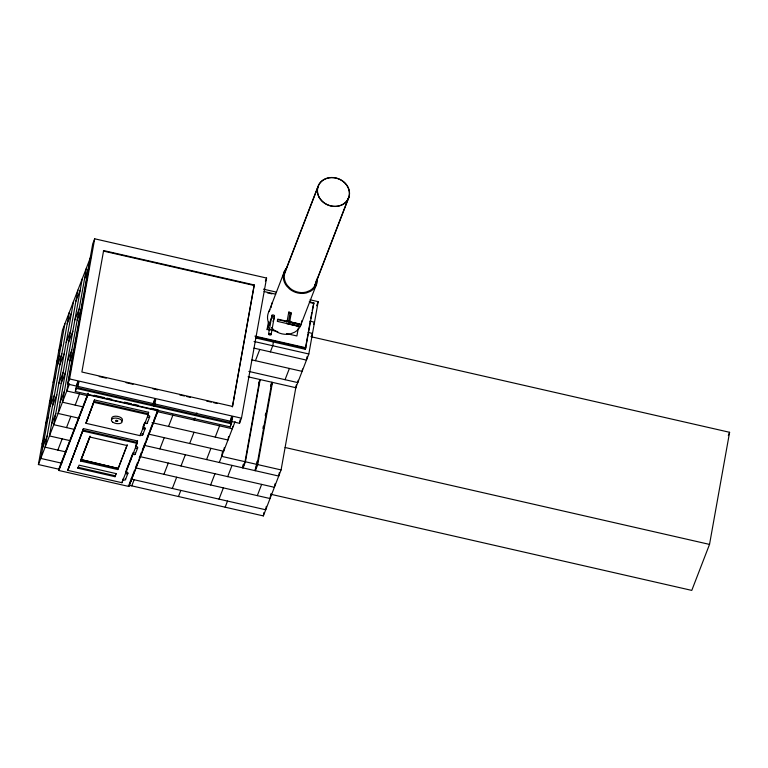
<?xml version="1.0" encoding="UTF-8"?>
<svg xmlns="http://www.w3.org/2000/svg" width="768" height="768" viewBox="0 0 768 768"><rect width="100%" height="100%" fill="white"/><g stroke="black" fill="none" stroke-linecap="round" stroke-linejoin="round"><path stroke-width="1.15" d="M298.56 326.342L299.107 323.827L298.56 326.342L286.627 323.616L286.694 323.002M289.613 322.051L289.92 321.235L287.366 320.659L287.069 321.466M277.834 319.642C277.766 317.923 276.845 324.23 277.834 319.642L299.05 324.49M59.405 469.344L38.4 464.544L58.646 351.494L61.008 345.37M64.858 323.875L40.762 458.419L61.776 463.21M69.197 312.634L45.101 447.178L65.942 451.93M73.536 301.392L49.44 435.936L70.272 440.688M77.875 290.15L53.779 424.694L74.611 429.446M82.214 278.909L58.118 413.453L78.95 418.205M86.544 267.667L62.458 402.211L83.29 406.963M67.622 384.048L92.717 243.907L94.685 238.8L266.582 278.045L241.478 418.195L239.51 423.302L67.622 384.048L69.59 378.941L94.685 238.8M68.803 379.757L66.797 390.97L87.821 395.77M69.014 378.576L69.523 375.696M69.85 373.882L72.586 358.618M72.893 356.909L73.43 353.914M73.738 352.205L74.15 349.862L69.821 361.104M74.362 348.682L74.899 345.696M75.206 343.987L78.778 324.019M79.104 322.205L80.256 315.792M80.582 313.978L82.57 302.88M82.896 301.066L84.154 294.01M84.461 292.31L89.482 264.278M89.837 262.301L90.883 256.426L62.496 330.01L58.81 350.563L61.181 344.429M151.219 408.298L158.218 409.91L158.054 410.842L128.87 486.47L58.848 470.477L59.347 467.664L88.099 393.149M75.331 391.507L77.683 381.898L78.749 382.147L77.741 387.754L153.61 405.072L154.618 399.466L155.674 399.706L154.666 405.312L230.534 422.64L231.542 417.034L232.598 417.274L231.427 423.811L230.246 426.883L75.331 391.507L77.683 381.898M103.622 250.56L81.878 372.019L232.541 406.426L254.294 284.966L103.622 250.56L103.43 251.078L254.102 285.475L254.294 284.966M67.824 470.371L83.443 428.602L137.558 440.957L137.126 443.386L121.939 482.726L67.824 470.371L83.443 428.602M58.848 470.477L88.195 393.917M77.894 468.221L79.075 465.158L116.218 473.635L115.027 476.707L77.894 468.221L78.058 467.29L115.2 475.766L115.987 473.731M85.987 423.312L94.502 399.936L148.618 412.291L148.186 414.72L140.102 435.667L85.987 423.312L94.502 399.936M80.659 461.069L89.923 437.059L127.056 445.536L117.792 469.555L80.659 461.069L90.086 436.118M80.966 459.562L118.042 468.413L80.966 459.562L89.741 436.829M115.027 476.707L115.2 475.766M117.792 469.555L127.229 444.605M121.939 482.726L123.398 478.454M130.541 460.454L130.704 459.514M128.87 486.47L157.795 411.005M130.848 481.354L131.011 480.422M140.102 435.667L140.266 434.736M153.024 404.774L154.618 399.466M153.888 406.138L154.291 403.901M222.509 451.661L221.674 456.355L245.011 461.683L259.738 379.469L248.064 376.8M224.275 447.706L223.642 451.248L148.589 434.102M232.349 406.934L254.102 285.475M229.958 422.342L231.542 417.034M230.246 426.883L231.024 422.525M228.605 436.483L227.981 440.006L152.006 422.659M232.733 426.413L232.32 428.765L156.739 411.504M239.51 423.302L240.144 419.77M266.995 329.702L268.445 322.186M271.046 307.699L271.882 303.034L271.68 303.542M243.274 464.294L242.65 467.818L245.011 461.683M243.706 464.39L243.072 467.914L245.434 461.779L260.16 379.565L271.834 382.234L257.107 464.448L254.746 470.582M268.57 334.032L271.91 315.341M271.114 334.608A1.315 0.653 10.2 0 0 269.405 333.648A1.315 0.653 10.2 0 0 269.002 334.704A1.315 0.653 10.2 0 0 271.114 334.608L274.464 315.926M273.552 341.261L272.746 345.744L270.384 351.878M257.059 461.328L255.379 470.726L257.741 464.592L272.467 382.378L295.814 387.706M262.954 428.438L263.376 426.096M265.267 415.517L265.69 413.174M277.795 319.142L287.136 321.274L288.806 311.923M288.643 320.947L290.112 312.768M291.149 313.68L289.68 321.85L299.126 324.01M128.275 485.069L263.347 515.914L263.952 512.486M266.323 506.352L265.709 509.779L130.637 478.934M298.368 327.802L296.899 335.971L286.618 333.629M270.874 493.901L270.048 498.538L135.648 467.846M275.011 483.811L274.387 487.296L139.987 456.605M279.35 472.531L278.726 476.054L144.25 445.344M263.347 515.914L281.088 469.92L296.304 384.95M298.195 380.275L297.782 382.598L248.851 371.424M255.475 337.91L305.251 349.277L307.997 333.936M308.419 331.574L310.32 320.947M310.742 318.586L311.798 312.691M312.221 310.33L313.872 302.899L309.245 301.834M313.872 302.899L305.645 348.25L255.869 336.883M302.534 369.034L302.122 371.357L251.962 359.904M307.075 356.688L306.461 360.115L253.987 348.134M295.421 388.723L308.822 353.981L318.192 301.661L310.051 299.798M270.864 494.285L691.776 590.4L709.526 544.406L729.6 432.298L311.03 336.72M67.19 323.846L71.53 312.605M75.869 301.363L80.198 290.122M84.538 278.88L88.877 267.638M56.803 361.776L59.174 355.642M57.494 364.992L61.834 353.75M66.173 342.509L70.512 331.267M74.851 320.026L79.19 308.784M53.126 382.33L55.488 376.195M59.827 364.954L64.166 353.712M68.506 342.47L72.845 331.229M77.174 319.987L81.514 308.746M49.44 402.883L51.811 396.749M50.131 406.099L54.47 394.858M58.81 383.616L63.149 372.374M67.488 361.133L71.827 349.891M45.763 423.437L48.125 417.312M52.464 406.07L56.803 394.829M61.142 383.587L65.482 372.346M42.077 443.99L44.448 437.866M42.778 447.206L47.107 435.965M51.446 424.723L55.786 413.482M60.125 402.24L64.464 390.998M38.4 464.544L69.552 383.818M77.962 384.192L78.749 382.147M57.84 450.086L62.17 438.845M66.509 427.603L70.848 416.362M75.187 405.12L79.526 393.878M59.011 469.546L87.763 395.021M67.997 469.44L83.174 430.099L137.29 442.454L135.648 446.717M86.16 422.381L94.243 401.434L148.349 413.789L148.042 414.605M126.173 470.467L129.12 462.816M129.965 460.627L132.922 452.976M135.446 446.419L137.558 440.957M143.088 426.624L144.365 423.322M147.773 414.499L148.618 412.291M125.549 472.886L133.171 453.12M143.29 426.902L145.018 422.429M125.482 479.597L127.853 473.462A1.094 0.941 21.1 0 0 126.758 472.022A1.094 0.941 21.1 0 0 126 473.472A1.094 0.941 21.1 0 0 127.853 473.462M133.286 453.216A1.094 0.941 21.1 0 0 133.824 454.531A1.094 0.941 21.1 0 0 135.245 454.166L137.616 448.032A1.094 0.941 21.1 0 0 136.522 446.592A1.094 0.941 21.1 0 0 135.763 448.051A1.094 0.941 21.1 0 0 137.616 448.032M142.733 434.851L145.104 428.726A1.094 0.941 21.1 0 0 144.01 427.286A1.094 0.941 21.1 0 0 143.251 428.736A1.094 0.941 21.1 0 0 145.104 428.726M147.274 423.101L149.635 416.966A1.094 0.941 21.1 0 0 148.541 415.526A1.094 0.941 21.1 0 0 147.782 416.986A1.094 0.941 21.1 0 0 149.635 416.966M129.379 483.658L130.666 480.317M131.52 478.09L134.525 470.304M135.389 468.086L137.53 462.518M139.248 458.074L141.389 452.515M142.253 450.288L145.258 442.502M146.112 440.275L149.117 432.499M149.971 430.272L152.976 422.486M153.84 420.259L156.845 412.474M131.77 485.866L134.141 479.741M159.888 448.915L164.218 437.674M168.557 426.432L172.896 415.19M163.939 474.307L168.278 463.066M194.122 420.038L194.909 417.994M196.09 414.931L196.877 412.886M172.339 488.458L176.678 477.216M181.008 465.974L185.347 454.733M189.686 443.491L194.026 432.25M178.454 496.531L180.826 490.397M265.392 281.117L266.582 278.045M206.573 459.581L210.912 448.339M215.242 437.098L219.581 425.856M268.982 311.424L284.755 270.547M283.459 275.981L317.942 186.624M284.89 272.678L318.086 186.672M231.418 420.336L232.598 417.274M267.677 327.84L271.891 316.915M255.437 360.691L259.776 349.45M272.986 321.331L274.253 318.058M210.624 484.973L214.963 473.731M219.302 462.49L235.075 421.603M258.586 383.654L260.16 379.565M287.136 321.274L287.366 320.659M219.024 499.123L223.363 487.882M227.702 476.64L232.032 465.398M289.44 322.464L289.92 321.235M270.653 385.296L271.834 382.234M270.893 386.467L272.467 382.378M225.149 507.187L227.51 501.053M314.698 285.533L348.749 197.29M314.842 285.59L348.893 197.338M300.192 326.554L315.965 285.677M285.053 379.69L289.392 368.448M316.618 305.75L318.192 301.661M313.728 324.259L314.515 322.214L309.878 321.158M305.251 349.277L305.837 347.741L254.909 336.115M311.318 336.49L312.509 333.427L307.872 332.371M257.318 495.629L261.648 484.387M728.333 435.581L729.6 432.298M263.443 289.162L276.278 292.09M264.096 291.533L275.674 294.173M267.37 292.838L272.006 293.894M310.205 302.611L313.67 303.408M289.738 321.734L299.126 323.875M289.757 322.09L299.098 324.221M288.816 323.77L297.456 325.738M277.392 321.379L298.618 326.227M267.197 329.194L277.805 331.613M254.074 341.482L308.822 353.981M99.197 376.531L106.205 378.134M126.058 382.666L133.066 384.269M152.928 388.8L157.594 389.866M179.789 394.934L184.464 396M186.797 396.538L190.301 397.334M206.65 401.069L211.325 402.134M213.658 402.672L217.162 403.469M69.59 378.941L241.478 418.195M76.502 384.97L77.568 385.21M153.427 402.538L154.493 402.778M76.512 388.445L231.427 423.811M94.032 395.242L104.534 397.651M106.867 398.17L111.533 399.245M124.378 402.163L131.376 403.776M133.709 404.304L138.384 405.379M88.022 394.848L158.054 410.842M94.07 402.365L148.186 414.72M285.101 447.494L709.526 544.406M245.434 461.779L257.107 464.448M257.741 464.592L281.088 469.92M83.011 431.03L137.126 443.386M80.822 460.138L117.955 468.614M271.517 327.533L273.85 329.933A17.366 15.024 21.1 0 0 290.717 333.782L294.634 332.218A17.366 15.024 21.1 0 0 301.661 320.87M287.117 321.437A1.315 0.653 10.2 0 1 288.97 321.043A1.315 0.653 10.2 0 1 289.142 322.195M273.878 316.656A1.315 1.133 21.1 0 1 273.83 318.48M272.266 318.307A1.315 1.133 21.1 0 1 272.314 316.483M272.342 316.022A1.315 0.653 10.2 0 1 272.275 315.043A1.315 0.653 10.2 0 1 274.186 315.35A1.315 0.653 10.2 0 1 273.917 316.272M269.741 329.539A1.315 1.133 21.1 0 1 269.194 329.837M268.531 329.846A1.315 1.133 21.1 0 1 267.696 329.309M269.933 329.021A1.315 1.133 21.1 0 1 267.888 328.8A1.315 1.133 21.1 0 1 268.464 327.101M269.587 324.979A17.366 15.024 21.1 0 1 270.019 309.744M317.347 277.987A17.366 15.024 21.1 0 1 310.406 291.341L306.49 292.906A17.366 15.024 21.1 0 1 289.622 289.056L286.55 285.898A17.366 15.024 21.1 0 1 287.078 267.35M316.474 279.888A16.378 14.17 21.1 0 1 309.84 290.592L306.144 292.07A16.378 14.17 21.1 0 1 290.227 288.432L287.338 285.456A16.378 14.17 21.1 0 1 285.638 270.979M290.669 313.949A1.421 0.71 18.8 0 0 290.496 312.634L290.17 312.49A1.421 0.71 18.8 0 0 288.682 312.518A1.421 0.71 18.8 0 0 289.018 313.488M290.659 313.69A1.315 0.634 1.6 0 0 291.197 313.046A1.315 0.634 1.6 0 0 290.15 312.538A1.315 0.653 18.8 0 0 288.768 312.566A1.315 0.653 18.8 0 0 289.075 313.459M111.859 418.992A5.462 2.698 10.2 0 1 117.85 416.41A5.462 2.698 10.2 0 1 121.728 421.027M147.158 422.141A1.094 0.941 21.1 0 1 146.4 423.59A1.094 0.941 21.1 0 1 145.306 422.15M142.426 433.69A1.094 0.941 21.1 0 1 142.646 434.995A1.094 0.941 21.1 0 1 141.235 435.178A1.094 0.941 21.1 0 1 140.774 433.901M125.501 478.858A1.094 0.941 21.1 0 1 124.33 480.058A1.094 0.941 21.1 0 1 123.667 478.445M134.698 452.851A1.094 0.941 21.1 0 1 135.245 454.166M319.43 197.645A16.224 14.045 21.1 0 0 347.078 200.563A16.224 14.045 21.1 0 0 333.734 177.734A16.224 14.045 21.1 0 0 319.43 197.645M319.296 197.702A16.378 14.17 21.1 0 0 347.203 200.64A16.378 14.17 21.1 0 0 333.734 177.6A16.378 14.17 21.1 0 0 319.296 197.702M115.978 421.162A1.094 0.538 10.2 0 0 117.792 421.171A1.094 0.538 10.2 0 0 116.486 420.317A1.094 0.538 10.2 0 0 115.978 421.162M112.896 422.275A5.462 2.698 10.2 0 0 121.949 422.314A5.462 2.698 10.2 0 0 115.411 418.061A5.462 2.698 10.2 0 0 112.896 422.275"/></g></svg>
